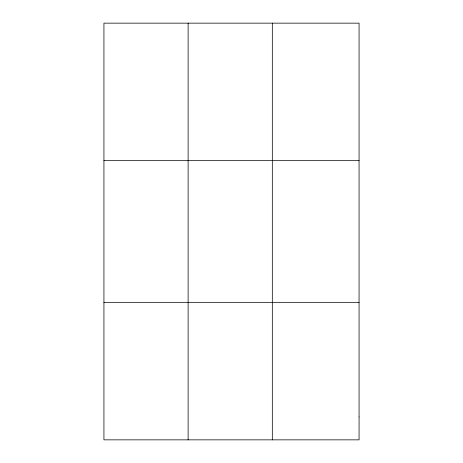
<?xml version="1.0" encoding="UTF-8"?>
<svg xmlns="http://www.w3.org/2000/svg" width="463" height="463" viewBox="0 0 463 463"><rect width="100%" height="100%" fill="white"/><g stroke="black" fill="none" stroke-linecap="round" stroke-linejoin="round"><path stroke-width="0.69" d="M188.128 23.15L188.128 439.85M272.319 23.15L272.319 439.85M103.932 160.661L359.068 160.661M103.932 302.339L359.068 302.339M359.068 416.931L359.068 439.85L103.932 439.85L103.932 23.15L359.068 23.15L359.068 416.931"/></g></svg>
